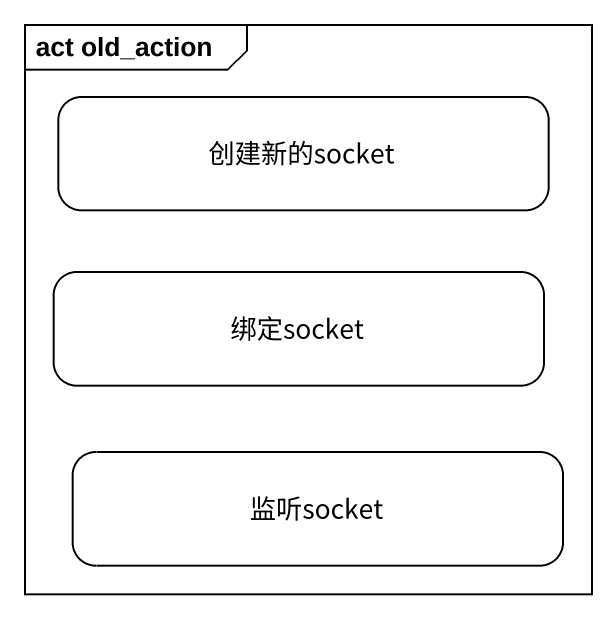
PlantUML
@startuml
mainframe act old_action
hide empty description
state 创建新的socket
state 绑定socket
state 监听socket
@enduml
